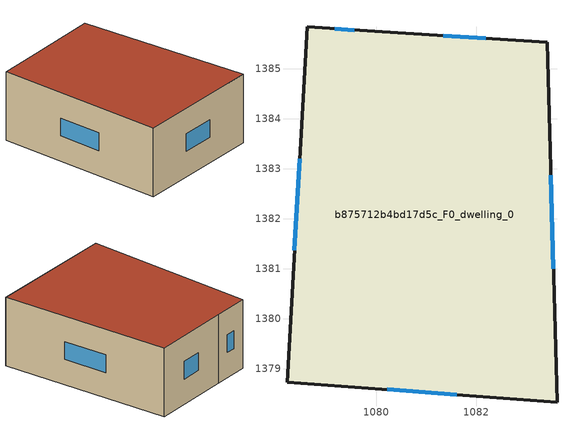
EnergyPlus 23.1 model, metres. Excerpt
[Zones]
b875712b4bd17d5c_F0_dwelling_0
 floor ground (EU_floor_Construction): 1083.42,1385.53 1083.61,1378.33 1078.21,1378.73 1078.61,1385.84 1080.11,1385.74 z0
 wall outside (EU_wall_Construction): 1078.61,1385.84 1078.21,1378.73 1083.61,1378.33 1083.42,1385.53 1080.11,1385.74 1078.61,1385.84 z0:3
 window (EU_Window_Construction): 1078.47,1383.2 1078.36,1381.36 / 1079.56,1385.77 1079.17,1385.8 / 1082.19,1385.61 1081.34,1385.66 / 1083.54,1381 1083.49,1382.86 / 1080.21,1378.58 1081.61,1378.48 z1.11:1.89
 roof outside (EU_roof_Construction): 1083.61,1378.33 1083.42,1385.53 1080.11,1385.74 1078.61,1385.84 1078.21,1378.73 z3
[Building]
EU S2 Campaign: North Axis=0; Terrain=City; Solar Distribution=FullExterior
[Site:Location]
Lyon-Bron: Latitude=45.75; Longitude=5; Time Zone=1; Elevation=198
[SizingPeriod:WeatherFileDays]
AnnualSizingPeriod: Begin Month=1; Begin Day of Month=1; End Month=12; End Day of Month=31; Day of Week for Start Day=Monday; Use Weather File Daylight Saving Period=No; Use Weather File Rain and Snow Indicators=No
[MATERIAL]
EU_InternalMass_Material: Roughness=MediumRough; Thickness=0.1; Conductivity=1; Density=1800; Specific Heat=900; Thermal Absorptance=0.9; Solar Absorptance=0.7; Visible Absorptance=0.7
[MATERIAL:NOMASS] Roughness=MediumRough; Thermal Absorptance=0.9; Solar Absorptance=0.7; Visible Absorptance=0.7
Name | Thermal Resistance
EU_wall_NoMass | 0.745955
EU_roof_NoMass | 1.03814
EU_floor_NoMass | 0.531915
[WINDOWMATERIAL:SIMPLEGLAZINGSYSTEM]
EU_Window_SimpleGlazing: UFactor=3.88; Solar Heat Gain Coefficient=0.83; Visible Transmittance=0.83
[CONSTRUCTION]
EU_wall_Construction: EU_wall_NoMass
EU_roof_Construction: EU_roof_NoMass
EU_floor_Construction: EU_floor_NoMass
EU_InternalMass_Construction: EU_InternalMass_Material
EU_Window_Construction: EU_Window_SimpleGlazing
[ZONE]
b875712b4bd17d5c_F0_dwelling_0: Type=1; Multiplier=1; Ceiling Height=autocalculate; Volume=109.597; Floor Area=autocalculate; Part of Total Floor Area=Yes
[INTERNALMASS]
b875712b4bd17d5c_F0_dwelling_0_EU_InternalMass: Construction=EU_InternalMass_Construction; Zone or ZoneList=b875712b4bd17d5c_F0_dwelling_0; Surface Area=36.5326
[OTHEREQUIPMENT]
EU_Step8_InternalGain_b875712b4bd17d5c_F0_dwelling_0_f000: Fuel Type=Electricity; Zone or ZoneList or Space or SpaceList=b875712b4bd17d5c_F0_dwelling_0; Schedule=EU_Step8_GainSchedule_b875712b4bd17d5c_F0_dwelling_0_f000; Design Level Calculation Method=Watts/Area; Power per Zone Floor Area=1; Fraction Latent=0; Fraction Radiant=0; Fraction Lost=0; Carbon Dioxide Generation Rate=0; EndUse Subcategory=EU_Step8_InternalGains
[ZONEVENTILATION:DESIGNFLOWRATE]
EU_ConstantAir_b875712b4bd17d5c_F0_dwelling_0: Zone or ZoneList or Space or SpaceList=b875712b4bd17d5c_F0_dwelling_0; Schedule=EU_AlwaysOn; Design Flow Rate Calculation Method=AirChanges/Hour; Air Changes per Hour=0.64; Ventilation Type=Natural; Fan Pressure Rise=0; Fan Total Efficiency=1; Constant Term Coefficient=1; Temperature Term Coefficient=0; Velocity Term Coefficient=0; Velocity Squared Term Coefficient=0; Minimum Indoor Temperature=-100; Maximum Indoor Temperature=100; Delta Temperature=-100; Minimum Outdoor Temperature=-100; Maximum Outdoor Temperature=100; Maximum Wind Speed=40
[HVACTEMPLATE:THERMOSTAT]
EU_HeatOnly_b875712b4bd17d5c_F0_dwelling_0: Constant Heating Setpoint=20; Constant Cooling Setpoint=50
[HVACTEMPLATE:ZONE:IDEALLOADSAIRSYSTEM]
b875712b4bd17d5c_F0_dwelling_0: Template Thermostat=EU_HeatOnly_b875712b4bd17d5c_F0_dwelling_0; System Availability Schedule=EU_AlwaysOn; Maximum Heating Supply Air Temperature=50; Minimum Cooling Supply Air Temperature=13; Maximum Heating Supply Air Humidity Ratio=0.0156; Minimum Cooling Supply Air Humidity Ratio=0.0077; Heating Limit=NoLimit; Cooling Limit=NoLimit; Heating Availability Schedule=EU_AlwaysOn; Cooling Availability Schedule=EU_CoolingOff; Dehumidification Control Type=ConstantSensibleHeatRatio; Cooling Sensible Heat Ratio=0.7; Dehumidification Setpoint=60; Humidification Control Type=None; Humidification Setpoint=30; Outdoor Air Method=None; Outdoor Air Flow Rate per Person=0.00944; Outdoor Air Flow Rate per Zone Floor Area=0; Outdoor Air Flow Rate per Zone=0; Demand Controlled Ventilation Type=None; Outdoor Air Economizer Type=NoEconomizer; Heat Recovery Type=None; Sensible Heat Recovery Effectiveness=0.7; Latent Heat Recovery Effectiveness=0.65
[SIZING:ZONE]
b875712b4bd17d5c_F0_dwelling_0: Zone Cooling Design Supply Air Temperature Input Method=SupplyAirTemperature; Zone Cooling Design Supply Air Temperature=13; Zone Heating Design Supply Air Temperature Input Method=SupplyAirTemperature; Zone Heating Design Supply Air Temperature=50; Zone Cooling Design Supply Air Humidity Ratio=0.008; Zone Heating Design Supply Air Humidity Ratio=0.008; Cooling Design Air Flow Method=DesignDay; Cooling Design Air Flow Rate=0; Cooling Minimum Air Flow per Zone Floor Area=0.000762; Cooling Minimum Air Flow=0; Cooling Minimum Air Flow Fraction=0.2; Heating Design Air Flow Method=DesignDay; Heating Design Air Flow Rate=0; Heating Maximum Air Flow per Zone Floor Area=0.002032; Heating Maximum Air Flow=0.141576; Heating Maximum Air Flow Fraction=0.3; Account for Dedicated Outdoor Air System=No; Dedicated Outdoor Air System Control Strategy=NeutralSupplyAir; Dedicated Outdoor Air Low Setpoint Temperature for Design=autosize; Dedicated Outdoor Air High Setpoint Temperature for Design=autosize; Zone Load Sizing Method=Sensible Load Only No Latent Load; Zone Latent Cooling Design Supply Air Humidity Ratio Input Method=HumidityRatioDifference; Zone Cooling Design Supply Air Humidity Ratio Difference=0.005; Zone Latent Heating Design Supply Air Humidity Ratio Input Method=HumidityRatioDifference; Zone Humidification Design Supply Air Humidity Ratio Difference=0.005
[SCHEDULE:CONSTANT]
Name | Hourly Value
EU_AlwaysOn | 1
EU_CoolingOff | 0
[SCHEDULE:FILE]
EU_Step8_GainSchedule_b875712b4bd17d5c_F0_dwelling_0_f000: File=../../schedules/b875712b4bd17d5c/b875712b4bd17d5c_F0_dwelling_0_f000_gain.csv; Column Number=1; Rows to Skip at Top=0; Number of Hours of Data=8760; Column Separator=Comma; Interpolate to Timestep=No; Minutes per Item=60; Adjust Schedule for Daylight Savings=Yes
